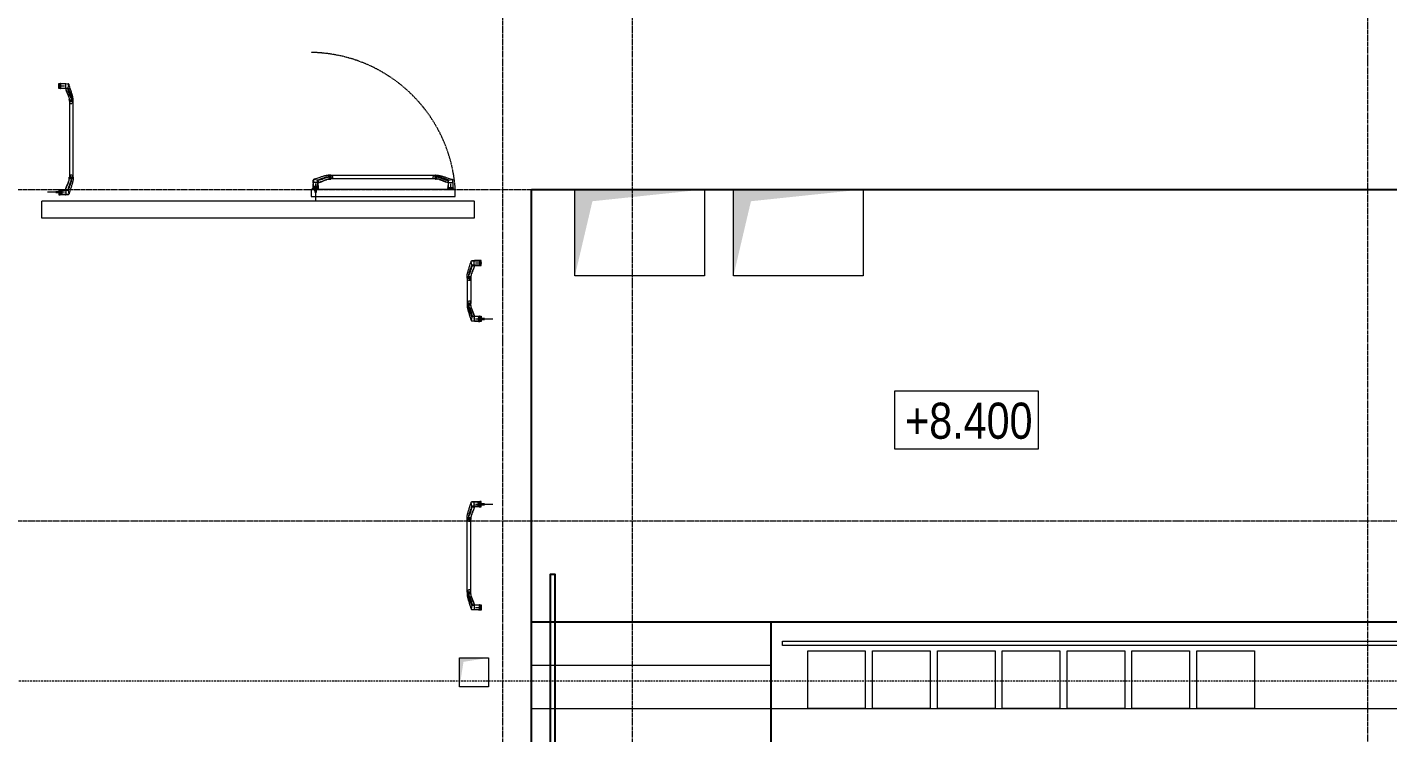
# Model space of a CAD drawing. Header units: millimetres. Extents: x -231292 to 573618, y -153144 to 564035.
# Drawn here: x -197475 to -188035, y 238626 to 243520 of the extents above; entities that cross this region are included whole.
import ezdxf
from ezdxf.enums import TextEntityAlignment as Align

# ---------------------------------------------------------------- set-up
doc = ezdxf.new("R2010")
doc.units = ezdxf.units.MM
for name, pattern in [('( Hidden )', [0.375, 0.25, -0.125]), ('CENTER2', [28.575, 19.05, -3.175, 3.175, -3.175]), ('CENTERLINE', [30, 12, -1.5, 3, -1.5, 12]), ('DASHED', [19.05, 12.7, -6.35]), ('HIDDEN', [9.525, 6.35, -3.175])]:
    doc.linetypes.add(name, pattern=pattern)
doc.layers.get('0').update_dxf_attribs({"color": 250})
for name, color, linetype, lineweight in [('АР_Двери_внутренние_антипаника', 250, 'Continuous', 0), ('АР_Мебель', 250, 'Continuous', 5), ('АР_Отметка', 7, 'Continuous', 13), ('АР_Разрезы марка', 250, 'Continuous', 13), ('АР_Стены кирпич_над проемом', 250, 'Continuous', 20), ('ВК_Шахты', 5, 'Continuous', 9), ('ЛК_Открытая', 250, 'Continuous', 5), ('ОВ_Шахты_блок 4.1', 250, 'Continuous', 5), ('РД_Ограждения', 250, 'Continuous', 5), ('РД_Оси_100', 250, 'Continuous', 0)]:
    doc.layers.add(name, color=color, linetype=linetype, lineweight=lineweight)
doc.layers.add('АР_Делит', color=250, linetype='Continuous', lineweight=0, plot=False)
doc.styles.add('Arial_Narrow_08', font='ARIALN.TTF', dxfattribs={"width": 0.8})
doc.styles.add('style1', font='ARIALN.TTF')

# ---------------------------------------------------------------- blocks, each defined once
blk = doc.blocks.new('СОШ_2200_АР_ОСИ_М100_28.05.24')
at = {"layer": 'АР_Делит', "linetype": 'CENTER2'}
blk.add_line((-5954.958, 87200), (47367.08, 87200), dxfattribs=at)
at = {"layer": 'РД_Оси_100', "linetype": 'CENTER2'}
for p, q in [((27600, -6155), (27600, 139938.679)), ((-5954.958, 84900), (119910, 84900))]:
    blk.add_line(p, q, dxfattribs=at)
blk.add_lwpolyline([(28500, -6155), (28500, 139938.679)], dxfattribs=at)
at = {"layer": 'РД_Оси_100', "color": 1, "linetype": 'CENTER2'}
blk.add_lwpolyline([(33600, 139938.679), (33600, -6155)], dxfattribs=at)
blk = doc.blocks.new('Отметка_план')
at = {"color": 7}
blk.add_lwpolyline([(0, 0), (10, 0), (10, 4), (0, 4)], close=True, dxfattribs=at)
at = {"style": 'Arial_Narrow_08', "width": 0.8}
blk.add_attdef('OTMG', text='', height=2.5, dxfattribs=at).set_placement((9.062, 0.702), align=Align.RIGHT)
blk = doc.blocks.new('otv')
at = {"linetype": 'Continuous'}
blk.add_lwpolyline([(0, -1), (0, 0), (1, 0), (1, -1)], close=True, dxfattribs=at)
blk.add_solid([(0, -1), (0, 0), (0.135, -0.137), (1, 0)], dxfattribs=at)
blk = doc.blocks.new('UUNEW01NEW00')
at = {"layer": 'АР_Двери_внутренние_антипаника', "color": 1, "linetype": 'Continuous'}
for p, q in [((-9.3, 0.2), (-14.4, -1.5)), ((-9.2, 0.8), (-9.3, 0.2)), ((-9.3, -0.1), (-9.3, 0.2)), ((-9.2, 0.2), (-9.3, 0.2)), ((-9.1, 1), (-9.2, 0.8)), ((-8.9, 0.5), (-9.2, 0.2)), ((-9.1, 19.3), (-8.9, 19.4)), ((-9.1, 19.3), (-9, 18.8)), ((-9, 1.2), (-9.1, 1)), ((-9, 18.8), (-8.8, 18.6)), ((-8.8, 1.3), (-9, 1.2)), ((-8.9, 19.4), (-8.5, 19.5)), ((-8.7, 0.8), (-8.9, 0.5)), ((-8.8, 18.6), (-8.6, 18.4)), ((-8.6, 0.9), (-8.7, 0.8)), ((-8.6, 18.4), (-8.4, 18.2)), ((-8.6, 1), (-8.6, 0.9)), ((-8.5, 1), (-8.6, 1)), ((-8.5, 19.5), (-8.2, 19.5)), ((-8.4, 0.8), (-8.5, 1.5)), ((-8.4, 1.3), (-8.5, 1)), ((-8.4, 18.2), (-8.1, 18.1)), ((-8.4, 1.4), (-8.4, 0.4)), ((-8.3, 0.5), (-8.4, 0.8)), ((-8.4, 0.4), (-8.4, -0.4)), ((-8.4, 0.4), (-8.3, 0.4)), ((-8.1, 0.2), (-8.3, 0.5)), ((-8.2, 19.5), (-7.8, 19.6)), ((-8.1, 18.1), (-7.6, 18)), ((-7.8, 0.1), (-8.1, 0.2)), ((-7.8, 19.6), (-7.5, 19.6)), ((-7.4, 0), (-7.8, 0.1)), ((-7.5, 18.3), (-7.6, 18.2)), ((-7.6, 18.2), (-7.6, 18)), ((-7.6, 18), (-7.6, 16.2)), ((-7.6, 16.2), (-7.6, 14.1)), ((-7.6, 14.1), (-7.6, 12.2)), ((-7.6, 12.2), (-7.6, 9.8)), ((-7.6, 9.8), (-7.6, 7.8)), ((-7.6, 7.8), (-7.6, 6.2)), ((-7.6, 6.2), (-7.6, 4.7)), ((-7.6, 4.7), (-7.5, 3.2)), ((-7.5, 19.6), (-7.1, 19.6)), ((-7.4, 18.3), (-7.5, 18.3)), ((-7.5, 3.2), (-7.5, 1.6)), ((-7.5, 1.6), (-7.4, 0)), ((-7.5, 0), (-7.5, 0)), ((-7.5, 0), (-7.3, 0)), ((-7.3, 18.3), (-7.4, 18.3)), ((-7.4, 0), (7.4, 0)), ((-7.2, 18.3), (-7.3, 18.3)), ((-7.3, 0), (7.3, 0)), ((-7.1, 18.3), (-7.2, 18.3)), ((-7.1, 24), (-7.1, 19.6)), ((-7.1, 19.6), (7.1, 19.6)), ((-7.1, 19.6), (-7.1, 18.3)), ((7.1, 18.3), (-7.1, 18.3)), ((-3.5, 16), (-4.6, 16.4)), ((-4.6, 16.4), (-4.6, 16.3)), ((-3.5, 15.9), (-4.6, 16.3)), ((-4.6, 16.3), (-3.8, 14.8)), ((-3.8, 14.8), (-3.3, 14.8)), ((-3, 14.7), (-3.8, 14.7)), ((-3.8, 14.7), (-3.8, 14.6)), ((-3, 14.6), (-3.8, 14.6)), ((-3.8, 14.6), (-3.8, 13.7)), ((-3.8, 13.7), (-3, 13.7)), ((-3.3, 14.8), (-3.6, 15.5)), ((-3.6, 15.5), (-2.7, 15.3)), ((-3.3, 14.9), (-3.6, 15.5)), ((-2.3, 15.7), (-3.5, 16)), ((-2.3, 15.6), (-3.5, 15.9)), ((-3.1, 14.4), (-3.4, 14.4)), ((-3.4, 14.4), (-3.4, 13.9)), ((-3.4, 14), (-3.1, 14)), ((-3.4, 13.9), (-3.1, 13.9)), ((-3.3, 14.9), (-3.3, 14.8)), ((-3, 14.4), (-3.1, 14.4)), ((-3.1, 14), (-3.1, 13.9)), ((-3.1, 14), (-3, 14)), ((-3.1, 13.9), (-3, 13.9)), ((-3, 14.7), (-3, 14.6)), ((-2.9, 14.7), (-3, 14.7)), ((-2.9, 14.6), (-3, 14.6)), ((-2.9, 14.4), (-3, 14.4)), ((-3, 14.4), (-3, 14.4)), ((-3, 14.4), (-3, 14.4)), ((-3, 14), (-3, 14)), ((-3, 14), (-3, 14)), ((-3, 14), (-2.9, 14)), ((-3, 13.9), (-3, 13.9)), ((-3, 13.9), (-3, 13.9)), ((-3, 13.9), (-2.9, 13.9)), ((-3, 13.7), (-2.9, 13.7)), ((-2.8, 14.7), (-2.9, 14.7)), ((-2.9, 14.7), (-2.9, 14.7)), ((-2.8, 14.5), (-2.9, 14.6)), ((-2.9, 14.6), (-2.9, 14.6)), ((-2.9, 14.3), (-2.9, 14.4)), ((-2.9, 14.3), (-2.9, 14.3)), ((-2.9, 14.3), (-2.9, 14.3)), ((-2.9, 14.3), (-2.9, 14.3)), ((-2.9, 14), (-2.9, 14.3)), ((-2.9, 14.1), (-2.9, 14)), ((-2.9, 14), (-2.9, 14.1)), ((-2.9, 14.1), (-2.9, 14.1)), ((-2.9, 14.1), (-2.9, 14.1)), ((-2.9, 14.1), (-2.9, 14.1)), ((-2.9, 14), (-2.9, 14)), ((-2.9, 13.9), (-2.9, 14)), ((-2.9, 14), (-2.9, 14)), ((-2.9, 14), (-2.9, 14)), ((-2.9, 13.9), (-2.9, 13.9)), ((-2.9, 13.9), (-2.9, 13.9)), ((-2.9, 13.7), (-2.8, 13.7)), ((-2.7, 14.6), (-2.8, 14.7)), ((-2.7, 14.5), (-2.8, 14.5)), ((-2.8, 13.7), (-2.8, 13.8)), ((-2.8, 13.8), (-2.7, 13.8)), ((-2.7, 15.3), (-1.7, 15.1)), ((-2.6, 14.6), (-2.7, 14.6)), ((-2.6, 14.5), (-2.7, 14.5)), ((-2.7, 13.8), (-2.6, 13.8)), ((-2.6, 14.5), (-2.6, 14.6)), ((-2.6, 14.6), (-2.6, 14.6)), ((-2.6, 14.4), (-2.6, 14.5)), ((-2.5, 14.5), (-2.6, 14.5)), ((-2.5, 14.4), (-2.6, 14.4)), ((-2.6, 14.4), (-2.6, 14.4)), ((-2.6, 13.8), (-2.6, 13.9)), ((-2.6, 13.9), (-2.5, 13.9)), ((-2.5, 14.4), (-2.5, 14.5)), ((-2.5, 14.4), (-2.5, 14.3)), ((-2.5, 14.3), (-2.5, 14.4)), ((-2.5, 14), (-2.5, 14.3)), ((-2.5, 13.9), (-2.5, 14)), ((-1, 15.5), (-2.3, 15.7)), ((-1, 15.4), (-2.3, 15.6)), ((-2.2, 14.5), (-2.3, 14.5)), ((-2.3, 14.5), (-2.3, 14.4)), ((-2.3, 14.4), (-2.3, 14.3)), ((-2.2, 14.4), (-2.3, 14.4)), ((-2.3, 14.4), (-2.3, 14.3)), ((-2.3, 14.3), (-2.3, 14)), ((-2.3, 14), (-2.3, 13.9)), ((-2.3, 13.9), (-2.3, 13.9)), ((-2.3, 13.9), (-2.2, 13.8)), ((-2.1, 14.6), (-2.2, 14.6)), ((-2.2, 14.6), (-2.2, 14.5)), ((-2.1, 14.5), (-2.2, 14.5)), ((-2.2, 14.5), (-2.2, 14.4)), ((-2.2, 13.8), (-2.2, 13.8)), ((-2.2, 13.8), (-2.1, 13.8)), ((-2, 14.7), (-2.1, 14.6)), ((-2, 14.6), (-2.1, 14.5)), ((-2.1, 14.6), (-2.1, 14.6)), ((-2.1, 14.5), (-2.1, 14.5)), ((-2.1, 13.8), (-2, 13.7)), ((-1.9, 14.7), (-2, 14.7)), ((-1.9, 14.6), (-2, 14.6)), ((-2, 13.7), (-2, 13.7)), ((-2, 13.7), (-1.9, 13.7)), ((-1.8, 14.7), (-1.9, 14.7)), ((-1.8, 14.6), (-1.9, 14.6)), ((-1.8, 14.4), (-1.9, 14.4)), ((-1.9, 14.4), (-1.9, 14.3)), ((-1.9, 14.3), (-1.9, 14)), ((-1.9, 14.3), (-1.9, 14.3)), ((-1.9, 14.3), (-1.9, 14.3)), ((-1.9, 14.3), (-1.9, 14.3)), ((-1.9, 14.1), (-1.9, 14.1)), ((-1.9, 14.1), (-1.9, 14.1)), ((-1.9, 14.1), (-1.9, 14.1)), ((-1.9, 14.1), (-1.8, 14)), ((-1.9, 14), (-1.9, 14)), ((-1.9, 14), (-1.9, 14)), ((-1.9, 14), (-1.9, 13.9)), ((-1.9, 13.9), (-1.8, 13.9)), ((-1.9, 13.7), (-1.8, 13.7)), ((-1.8, 14.7), (-1.8, 14.6)), ((-1.5, 14.7), (-1.8, 14.7)), ((-1.5, 14.6), (-1.8, 14.6)), ((-1.7, 14.4), (-1.8, 14.4)), ((-1.8, 14.4), (-1.8, 14.4)), ((-1.8, 14.4), (-1.8, 14.4)), ((-1.8, 14), (-1.8, 14)), ((-1.8, 14), (-1.8, 14)), ((-1.8, 14), (-1.7, 14)), ((-1.8, 13.9), (-1.8, 13.9)), ((-1.8, 13.9), (-1.8, 13.9)), ((-1.8, 13.9), (-1.7, 13.9)), ((-1.8, 13.7), (-1.5, 13.7)), ((-1.7, 15.1), (-0.7, 15)), ((-1.7, 14.4), (-1.7, 14.4)), ((-1.6, 14.4), (-1.7, 14.4)), ((-1.7, 14), (-1.7, 13.9)), ((-1.7, 14), (-1.7, 14)), ((-1.7, 14), (-1.6, 14)), ((-1.7, 13.9), (-1.6, 13.9)), ((-1.7, 13.9), (-1.7, 13.9)), ((-1.5, 14.4), (-1.6, 14.4)), ((-1.6, 14.4), (-1.6, 14.4)), ((-1.6, 14), (-1.6, 13.9)), ((-1.6, 14), (-1.6, 14)), ((-1.6, 14), (-1.5, 14)), ((-1.6, 13.9), (-1.6, 13.9)), ((-1.6, 13.9), (-1.5, 13.9)), ((-1.5, 14.7), (-1.5, 14.6)), ((-1.4, 14.7), (-1.5, 14.7)), ((-1.4, 14.6), (-1.5, 14.6)), ((-1.4, 14.3), (-1.5, 14.4)), ((-1.5, 14.4), (-1.5, 14.4)), ((-1.5, 14.4), (-1.5, 14.4)), ((-1.5, 14), (-1.4, 14.1)), ((-1.5, 14), (-1.5, 14)), ((-1.5, 14), (-1.5, 14)), ((-1.5, 14), (-1.5, 14)), ((-1.5, 13.9), (-1.5, 13.9)), ((-1.5, 13.9), (-1.5, 13.9)), ((-1.5, 13.9), (-1.5, 13.9)), ((-1.5, 13.9), (-1.4, 13.9)), ((-1.5, 13.7), (-1.4, 13.7)), ((-1.3, 14.7), (-1.4, 14.7)), ((-1.3, 14.6), (-1.4, 14.6)), ((-1.4, 14.3), (-1.4, 14.3)), ((-1.4, 14.3), (-1.4, 14.3)), ((-1.4, 14.3), (-1.4, 14.3)), ((-1.4, 14), (-1.4, 14.3)), ((-1.4, 14.1), (-1.4, 14)), ((-1.4, 14.1), (-1.4, 14.1)), ((-1.4, 14.1), (-1.4, 14.1)), ((-1.4, 14.1), (-1.4, 14.1)), ((-1.4, 13.9), (-1.4, 14)), ((-1.4, 14), (-1.4, 14)), ((-1.4, 14), (-1.4, 14)), ((-1.4, 13.7), (-1.3, 13.7)), ((-1.2, 14.6), (-1.3, 14.7)), ((-1.3, 14.7), (-1.3, 14.7)), ((-1.3, 14.5), (-1.3, 14.6)), ((-1.2, 14.5), (-1.3, 14.5)), ((-1.3, 13.7), (-1.2, 13.8)), ((-1.1, 14.6), (-1.2, 14.6)), ((-1.1, 14.5), (-1.2, 14.5)), ((-1.2, 13.8), (-1.2, 13.8)), ((-1.2, 13.8), (-1.1, 13.8)), ((-1.1, 14.5), (-1.1, 14.6)), ((-1.1, 14.6), (-1.1, 14.6)), ((-1.1, 14.4), (-1.1, 14.5)), ((-1, 14.5), (-1.1, 14.5)), ((-1, 14.4), (-1.1, 14.4)), ((-1.1, 14.4), (-1.1, 14.4)), ((-1.1, 13.8), (-1.1, 13.9)), ((-1.1, 13.9), (-1, 13.9)), ((0, 16.5), (-1, 15.5)), ((0, 16.4), (-1, 15.4)), ((-1, 15.5), (-1, 15.4)), ((-1, 14.4), (-1, 14.5)), ((-1, 14.3), (-1, 14.4)), ((-1, 14.4), (-1, 14.3)), ((-1, 14), (-1, 14.3)), ((-1, 13.9), (-1, 14)), ((0, 14.7), (-0.8, 14.7)), ((-0.8, 14.7), (-0.8, 14.6)), ((0, 14.6), (-0.8, 14.6)), ((-0.8, 14.6), (-0.8, 13.7)), ((-0.8, 13.7), (-0.4, 13.7)), ((-0.7, 15), (0, 15.7)), ((-0.1, 14.4), (-0.4, 14.4)), ((-0.4, 14.4), (-0.4, 14.2)), ((-0.4, 14.3), (-0.1, 14.3)), ((-0.4, 14.2), (-0.1, 14.2)), ((-0.4, 14.1), (-0.2, 14.1)), ((-0.4, 13.7), (-0.4, 14.1)), ((-0.2, 14.1), (0, 13.7)), ((0, 14.4), (-0.1, 14.4)), ((-0.1, 14.4), (-0.1, 14.4)), ((-0.1, 14.4), (-0.1, 14.4)), ((-0.1, 14.3), (-0.1, 14.2)), ((-0.1, 14.3), (-0.1, 14.3)), ((-0.1, 14.3), (-0.1, 14.3)), ((-0.1, 14.3), (0, 14.3)), ((-0.1, 14.2), (-0.1, 14.2)), ((-0.1, 14.2), (-0.1, 14.2)), ((-0.1, 14.2), (0, 14.2)), ((0, 16.5), (0, 16.4)), ((1, 15.5), (0, 16.5)), ((1, 15.4), (0, 16.4)), ((0, 15.7), (0.7, 15)), ((0, 14.7), (0, 14.6)), ((0.1, 14.7), (0, 14.7)), ((0.1, 14.6), (0, 14.6)), ((0, 14.3), (0, 14.4)), ((0, 14.4), (0, 14.4)), ((0, 14.3), (0, 14.4)), ((0, 14.4), (0, 14.4)), ((0, 14.4), (0, 14.4)), ((0, 14.4), (0, 14.4)), ((0, 14.4), (0, 14.4)), ((0, 14.3), (0, 14.3)), ((0, 14.3), (0, 14.3)), ((0, 14.3), (0, 14.3)), ((0, 14.2), (0, 14.3)), ((0, 14.3), (0, 14.3)), ((0, 14.3), (0, 14.3)), ((0, 14.3), (0, 14.3)), ((0, 14.2), (0, 14.2)), ((0, 14.2), (0, 14.2)), ((0, 13.7), (0.5, 13.7)), ((0.2, 14.7), (0.1, 14.7)), ((0.2, 14.6), (0.1, 14.6)), ((0.3, 14.6), (0.2, 14.7)), ((0.2, 14.7), (0.2, 14.7)), ((0.2, 14.5), (0.2, 14.6)), ((0.3, 14.5), (0.2, 14.5)), ((0.5, 13.7), (0.2, 14.1)), ((0.2, 14.1), (0.3, 14.1)), ((0.4, 14.6), (0.3, 14.6)), ((0.4, 14.5), (0.3, 14.5)), ((0.3, 14.1), (0.4, 14.2)), ((0.3, 14.1), (0.3, 14.1)), ((0.5, 13.8), (0.3, 14.1)), ((0.4, 14.5), (0.4, 14.6)), ((0.4, 14.6), (0.4, 14.6)), ((0.4, 14.4), (0.4, 14.5)), ((0.4, 14.4), (0.4, 14.5)), ((0.4, 14.5), (0.4, 14.5)), ((0.4, 14.3), (0.4, 14.4)), ((0.4, 14.4), (0.4, 14.4)), ((0.4, 14.4), (0.4, 14.4)), ((0.4, 14.2), (0.4, 14.3)), ((0.4, 14.3), (0.4, 14.3)), ((0.4, 14.2), (0.4, 14.2)), ((0.5, 13.8), (0.5, 13.7)), ((0.7, 15), (1.7, 15.1)), ((0.7, 14.7), (0.7, 14.6)), ((1.4, 14.7), (0.7, 14.7)), ((1.4, 14.6), (0.7, 14.6)), ((0.7, 14.6), (0.7, 13.7)), ((0.7, 13.7), (1.1, 13.7)), ((2.3, 15.7), (1, 15.5)), ((2.3, 15.6), (1, 15.4)), ((1, 15.5), (1, 15.4)), ((1.1, 13.7), (1.1, 14.3)), ((1.1, 14.3), (1.2, 14.3)), ((1.2, 14.3), (1.5, 13.7)), ((1.4, 14.7), (1.4, 14.6)), ((1.6, 14.2), (1.4, 14.7)), ((1.6, 14.1), (1.4, 14.6)), ((1.5, 13.7), (1.8, 13.7)), ((1.6, 14.2), (1.6, 14.1)), ((1.7, 14.2), (1.6, 14.2)), ((1.7, 14.1), (1.6, 14.1)), ((1.7, 15.1), (2.7, 15.3)), ((1.9, 14.7), (1.7, 14.2)), ((1.9, 14.6), (1.7, 14.1)), ((1.7, 14.2), (1.7, 14.1)), ((1.8, 13.7), (2, 14.3)), ((1.9, 14.7), (1.9, 14.6)), ((2.5, 14.7), (1.9, 14.7)), ((2.5, 14.6), (1.9, 14.6)), ((2, 14.3), (2.2, 14.3)), ((2.2, 14.3), (2.2, 13.7)), ((2.2, 13.7), (2.5, 13.7)), ((3.5, 16), (2.3, 15.7)), ((3.5, 15.9), (2.3, 15.6)), ((2.5, 14.7), (2.5, 14.6)), ((2.5, 13.7), (2.5, 14.6)), ((2.7, 15.3), (3.6, 15.5)), ((3.1, 14.7), (2.7, 13.8)), ((3.1, 14.6), (2.7, 13.7)), ((2.7, 13.8), (2.7, 13.7)), ((2.7, 13.7), (3.2, 13.7)), ((3.1, 14.7), (3.1, 14.6)), ((3.9, 14.7), (3.1, 14.7)), ((3.9, 14.6), (3.1, 14.6)), ((3.2, 13.7), (3.2, 13.9)), ((3.2, 13.9), (3.8, 13.9)), ((3.6, 15.5), (3.3, 14.8)), ((3.6, 15.5), (3.3, 14.9)), ((3.3, 14.9), (3.3, 14.8)), ((3.3, 14.8), (3.8, 14.8)), ((3.4, 14.3), (3.3, 14)), ((3.3, 14.1), (3.7, 14.1)), ((3.3, 14), (3.7, 14)), ((3.6, 14.3), (3.4, 14.3)), ((4.6, 16.4), (3.5, 16)), ((4.6, 16.3), (3.5, 15.9)), ((3.7, 14), (3.6, 14.3)), ((3.8, 14.8), (4.6, 16.3)), ((3.8, 13.9), (3.8, 13.7)), ((3.8, 13.7), (4.2, 13.7)), ((3.9, 14.7), (3.9, 14.6)), ((4.2, 13.8), (3.9, 14.7)), ((4.2, 13.7), (3.9, 14.6)), ((4.2, 13.8), (4.2, 13.7)), ((4.6, 16.4), (4.6, 16.3)), ((6.7, -9.4), (7.3, 0)), ((7.1, 19.6), (7.1, 24)), ((7.1, 19.6), (7.1, 18.3)), ((7.1, 19.6), (7.5, 19.6)), ((7.2, 18.3), (7.1, 18.3)), ((7.3, 18.3), (7.2, 18.3)), ((7.5, 18.3), (7.3, 18.3)), ((7.4, 0), (7.5, 2)), ((7.8, 0.1), (7.4, 0)), ((7.5, 19.6), (7.8, 19.6)), ((7.6, 18.2), (7.5, 18.3)), ((7.5, 2), (7.6, 4)), ((7.6, 18), (7.6, 18.2)), ((7.6, 18), (8.1, 18.1)), ((7.6, 16.2), (7.6, 18)), ((7.6, 14.2), (7.6, 16.2)), ((7.6, 12.3), (7.6, 14.2)), ((7.6, 9.9), (7.6, 12.3)), ((7.6, 8), (7.6, 9.9)), ((7.6, 5.9), (7.6, 8)), ((7.6, 4), (7.6, 5.9)), ((7.8, 19.6), (8.2, 19.5)), ((8.1, 0.2), (7.8, 0.1)), ((8.1, 18.1), (8.4, 18.2)), ((8.3, 0.5), (8.1, 0.2)), ((8.2, 19.5), (8.5, 19.5)), ((8.4, 0.8), (8.3, 0.5)), ((8.4, 18.2), (8.6, 18.4)), ((8.5, 19.5), (8.9, 19.4)), ((8.6, 18.4), (8.8, 18.6)), ((8.8, 18.6), (9, 18.8)), ((8.9, 19.4), (9.1, 19.3)), ((9, 18.8), (9.1, 19.3)), ((-52.5, -11.9), (-52.5, -19.8)), ((-52.5, -19.8), (-52.5, -25.1)), ((-52.5, -25.1), (-47.5, -25.1)), ((-47.5, -11.9), (-47.5, -19.8)), ((-47.5, -11.9), (-47.5, -11.9)), ((-47.5, -19.8), (-46, -19.6)), ((-45.9, -19.8), (-47.5, -19.8)), ((-47.5, -19.8), (-47.5, -25.1)), ((-46, -19.6), (-44.5, -19.2)), ((-44.3, -19.8), (-45.9, -19.8)), ((-43.1, -11.4), (-44.5, -11.6)), ((-44.5, -19.2), (-42.9, -18.5)), ((-42.5, -19.7), (-44.3, -19.8)), ((-41.6, -11.2), (-43.1, -11.4)), ((-42.9, -18.5), (-41.3, -17.7)), ((-40.6, -19.6), (-42.5, -19.7)), ((-39.3, -10.7), (-41.6, -11.2)), ((-41.3, -17.7), (-39, -16.7)), ((-37.8, -19.2), (-40.6, -19.6)), ((-36.7, -9.9), (-39.3, -10.7)), ((-39, -16.7), (-36.4, -15.7)), ((-34.9, -18.5), (-37.8, -19.2)), ((-33.8, -8.9), (-36.7, -9.9)), ((-36.4, -15.7), (-33.5, -14.5)), ((-31.9, -17.6), (-34.9, -18.5)), ((-30.7, -7.7), (-33.8, -8.9)), ((-33.5, -14.5), (-30.3, -13.4)), ((-28.7, -16.6), (-31.9, -17.6)), ((-27.2, -6.3), (-30.7, -7.7)), ((-30.3, -13.4), (-26.8, -12.1)), ((-25.2, -15.3), (-28.7, -16.6)), ((-23.3, -4.8), (-27.2, -6.3)), ((-26.8, -12.1), (-22.9, -10.9)), ((-21.4, -13.9), (-25.2, -15.3)), ((-19.1, -3.2), (-23.3, -4.8)), ((-22.9, -10.9), (-18.7, -9.6)), ((-17.3, -12.4), (-21.4, -13.9)), ((-14.4, -1.5), (-19.1, -3.2)), ((-18.7, -9.6), (-14, -8.2)), ((-12.8, -10.8), (-17.3, -12.4)), ((-14, -8.2), (-8.8, -6.6)), ((-7.8, -9.1), (-12.8, -10.8)), ((-9, -3.8), (-9.3, -0.1)), ((-8.8, -6.6), (-9, -3.8)), ((-8.8, -6.6), (-8.8, -6.6)), ((-8.8, -7.3), (-8.8, -6.6)), ((-8.8, -6.6), (-8.7, -6.6)), ((-8.5, -8.1), (-8.8, -7.3)), ((-8.7, -6.6), (-8.6, -6.6)), ((-8.6, -6.6), (-8.4, -6.7)), ((-8.2, -8.7), (-8.5, -8.1)), ((-8.4, -0.4), (-8.3, -0.9)), ((-8.4, -6.7), (-8.1, -6.7)), ((-8.3, -0.9), (-8.3, -1.1)), ((-8.3, -1.1), (-8.3, -1.1)), ((-8.3, -1.2), (-8.2, -1.2)), ((-8.2, -1.2), (-8.2, -1.2)), ((-8.2, -1.2), (-8.2, -1.5)), ((-8.2, -1.5), (-8.2, -1.5)), ((-7.8, -9.1), (-8.2, -8.7)), ((-8.1, -6.7), (-8, -6.6)), ((-8, -7.1), (-8.1, -6.7)), ((-8.1, -6.7), (-8.1, -6.7)), ((-8, -6.6), (-8, -6.6)), ((-8, -6.6), (-7.9, -6.6)), ((-7.6, -7.6), (-8, -7.1)), ((-7.8, -6.9), (-7.9, -6.6)), ((-7.9, -6.6), (-7.9, -6.7)), ((-7.9, -6.7), (-7.9, -6.6)), ((-7.5, -7.2), (-7.8, -6.9)), ((-7.4, -8.9), (-7.8, -9.1)), ((-7.2, -8), (-7.6, -7.6)), ((-7.2, -7.4), (-7.5, -7.2)), ((-7.1, -8.7), (-7.4, -8.9)), ((-7.3, 0), (-7.2, -1.7)), ((-7.2, -1.7), (-7.2, -3.1)), ((-7.2, -3.1), (-7.1, -4.5)), ((-6.9, -7.4), (-7.2, -7.4)), ((-6.7, -8.2), (-7.2, -8)), ((-7.1, -4.5), (-7, -6)), ((-6.7, -8.2), (-7.1, -8.7)), ((-7, -6), (-6.9, -7.4)), ((-6.9, -7.4), (-6.8, -7.5)), ((-6.8, -7.5), (-6.8, -7.5)), ((-6.8, -7.5), (-6.8, -7.6)), ((-6.8, -7.6), (-6.8, -7.6)), ((-6.8, -7.6), (-6.8, -7.6)), ((-6.8, -7.6), (-6.8, -7.6)), ((-6.8, -7.6), (-6.8, -7.6)), ((-6.8, -7.6), (-6.8, -7.6)), ((-6.8, -7.6), (-6.8, -7.6)), ((-6.8, -7.6), (-6.8, -7.6)), ((-6.8, -7.6), (-6.8, -7.6)), ((-6.8, -7.6), (-6.8, -7.6)), ((-6.8, -7.6), (-6.8, -7.6)), ((-6.8, -7.6), (-6.8, -7.6)), ((-6.8, -7.6), (-6.8, -7.6)), ((-6.8, -7.6), (-6.8, -7.6)), ((-6.8, -7.6), (-6.7, -7.8)), ((-6.7, -7.8), (-6.6, -8)), ((-6.6, -8), (-6.7, -8.1)), ((-6.7, -8.1), (-6.7, -8.2)), ((-6.7, -8.2), (5.6, -10.6)), ((5.6, -10.6), (6.3, -10)), ((5.6, -10.6), (6, -10.6)), ((6, -10.6), (6.3, -10.5)), ((6.3, -10), (6.6, -9.7)), ((6.3, -10.5), (6.4, -10.5)), ((6.6, -9.7), (6.7, -9.4)), ((6.7, -9.4), (7.1, -9.3)), ((7.1, -9.3), (7.4, -9.1)), ((7.4, -9.1), (7.6, -8.9)), ((8.3, -0.4), (8.3, -0.3))]:
    blk.add_line(p, q, dxfattribs=at)
at = {"layer": 'АР_Двери_внутренние_антипаника', "color": 40, "linetype": 'Continuous'}
for p, q in [((-8.8, 1.3), (-13.2, -0.1)), ((-9.1, 24), (9.1, 24)), ((-9.1, 19.3), (-9.1, 24)), ((-9, 18.2), (-9.1, 19.3)), ((-9, 17.1), (-9, 18.2)), ((-8.5, 1.5), (-9, 17.1)), ((-8.5, 1.5), (-8.8, 1.3)), ((8.3, 0.5), (8, -3.9)), ((9.1, 24), (9.1, 19.3)), ((-53, -19.5), (-53, -12.4)), ((-53, -24.6), (-53, -19.5)), ((-47.5, -11.9), (-52.5, -11.9)), ((-52.5, -25.1), (-47.5, -25.1)), ((-47.5, -11.9), (-46.3, -11.8)), ((-47.5, -25.1), (-45.1, -25)), ((-45.1, -11.7), (-46.3, -11.8)), ((-44.4, -11.5), (-45.1, -11.7)), ((-45.1, -25), (-44.1, -24.9)), ((-42.2, -11), (-44.4, -11.6)), ((-44.1, -24.9), (-43.6, -24.9)), ((-43.6, -24.9), (-43, -24.8)), ((-43, -24.8), (-42.4, -24.8)), ((-42.4, -24.8), (-41.8, -24.7)), ((-40, -10.4), (-42.2, -11)), ((-41.8, -24.7), (-41.1, -24.6)), ((-41.1, -24.6), (-39.3, -24.3)), ((-38, -9.7), (-40, -10.4)), ((-39.3, -24.3), (-37.6, -23.9)), ((-36.1, -9), (-38, -9.7)), ((-37.6, -23.9), (-36.2, -23.6)), ((-36.2, -23.6), (-35.1, -23.3)), ((-34.2, -8.3), (-36.1, -9)), ((-35.1, -23.3), (-34.2, -23.1)), ((-32.1, -7.5), (-34.2, -8.3)), ((-34.2, -23.1), (-33.1, -22.8)), ((-33.1, -22.8), (-31.7, -22.5)), ((-30.3, -6.7), (-32.1, -7.5)), ((-31.7, -22.5), (-30.1, -22)), ((-28.2, -5.9), (-30.3, -6.7)), ((-30.1, -22), (-28.2, -21.5)), ((-25.9, -4.9), (-28.2, -5.9)), ((-28.2, -21.5), (-26, -20.8)), ((-26, -20.8), (-23.3, -20)), ((-23.3, -3.9), (-25.9, -4.9)), ((-20.4, -2.7), (-23.3, -3.9)), ((-23.3, -20), (-20.2, -19.1)), ((-17, -1.5), (-20.4, -2.7)), ((-20.2, -19.1), (-17.7, -18.3)), ((-17.7, -18.3), (-14.9, -17.4)), ((-13.2, -0.1), (-17, -1.5)), ((-14.9, -17.4), (-11.8, -16.4)), ((-11.8, -16.4), (-8.3, -15.3)), ((-8.3, -15.3), (-4.5, -14.1)), ((-4.5, -14.1), (-0.2, -12.7)), ((-0.2, -12.7), (4.6, -11.2)), ((4.6, -11.2), (5.6, -10.9)), ((5.6, -10.9), (6.4, -10.5)), ((6.4, -10.5), (7.3, -9.6)), ((7.3, -9.6), (7.6, -8.9)), ((7.6, -8.9), (7.7, -8.7)), ((8, -3.9), (7.7, -8.6)), ((7.7, -8.7), (7.7, -8.6))]:
    blk.add_line(p, q, dxfattribs=at)
at = {"layer": 'АР_Двери_внутренние_антипаника', "color": 1, "linetype": 'CENTERLINE'}
blk.add_line((0, 4.4), (0, 26), dxfattribs=at)
at = {"layer": 'АР_Двери_внутренние_антипаника', "color": 1, "linetype": 'HIDDEN'}
for p, q in [((-60.5, -14), (-53, -14)), ((-60.5, -14), (-60.5, -23)), ((-60.5, -23), (-53, -23)), ((-54.5, -17.6), (-54.5, -14.1)), ((-54.5, -14.1), (-53, -14.1)), ((-54.5, -17.6), (-53, -17.6))]:
    blk.add_line(p, q, dxfattribs=at)
at = {"layer": 'АР_Двери_внутренние_антипаника', "color": 1, "linetype": 'Continuous'}
blk.add_arc((490.8, 29.3), 500, 183.3082, 184.1216, dxfattribs=at)
at = {"layer": 'АР_Двери_внутренние_антипаника', "color": 40, "linetype": 'Continuous'}
for centre, radius, start, end in [((-490.9, 27.7), 500, 356.9219, 359.0377), ((-52.5, -12.4), 0.5, 90, 180), ((-52.5, -24.6), 0.5, 180, 270)]:
    blk.add_arc(centre, radius, start, end, dxfattribs=at)
at = {"layer": 'АР_Двери_внутренние_антипаника', "color": 1, "linetype": 'Continuous'}
blk.add_point((0, 0), dxfattribs=at)
blk = doc.blocks.new('66NEW00')
at = {"layer": 'АР_Двери_внутренние_антипаника', "color": 40, "linetype": 'Continuous'}
for p, q in [((9.1, 0), (-9.1, 0)), ((-9.1, 0), (-9.1, -4.7)), ((9.1, -4.7), (9.1, 0)), ((-8.3, -23.5), (-8, -27.9)), ((-8, -27.9), (-7.7, -32.5)), ((-7.7, -32.7), (-7.7, -32.5)), ((-7.6, -32.8), (-7.7, -32.7)), ((-7.3, -33.6), (-7.6, -32.8)), ((-6.4, -34.5), (-7.3, -33.6)), ((-5.6, -34.9), (-6.4, -34.5)), ((-4.6, -35.2), (-5.6, -34.9)), ((0.2, -36.7), (-4.6, -35.2)), ((4.5, -38.1), (0.2, -36.7)), ((8.3, -39.3), (4.5, -38.1)), ((11.8, -40.4), (8.3, -39.3)), ((8.5, -22.4), (9, -6.9)), ((8.5, -22.4), (8.8, -22.7)), ((8.8, -22.7), (13.2, -24.1)), ((9, -5.7), (9.1, -4.7)), ((9, -6.9), (9, -5.7)), ((14.9, -41.4), (11.8, -40.4)), ((13.2, -24.1), (17, -25.5)), ((17.7, -42.3), (14.9, -41.4)), ((17, -25.5), (20.4, -26.7)), ((20.2, -43), (17.7, -42.3)), ((23.3, -44), (20.2, -43)), ((20.4, -26.7), (23.3, -27.9)), ((23.3, -27.9), (25.9, -28.9)), ((26, -44.8), (23.3, -44)), ((25.9, -28.9), (28.2, -29.9)), ((28.2, -45.4), (26, -44.8)), ((28.2, -29.9), (30.3, -30.7)), ((30.1, -46), (28.2, -45.4)), ((31.7, -46.4), (30.1, -46)), ((30.3, -30.7), (32.1, -31.4)), ((33.1, -46.8), (31.7, -46.4)), ((32.1, -31.4), (34.2, -32.3)), ((34.2, -47.1), (33.1, -46.8)), ((34.2, -32.3), (36.1, -33)), ((35.1, -47.3), (34.2, -47.1)), ((36.1, -33), (38, -33.7)), ((38, -33.7), (40, -34.4)), ((40, -34.4), (42.2, -35)), ((42.2, -35), (44.4, -35.5)), ((44.4, -35.5), (45.1, -35.6)), ((45.1, -35.6), (46.3, -35.8)), ((47.5, -35.8), (46.3, -35.8)), ((47.5, -35.8), (52.5, -35.8)), ((53, -43.4), (53, -36.3)), ((53, -48.6), (53, -43.4)), ((36.2, -47.6), (35.1, -47.3)), ((37.6, -47.9), (36.2, -47.6)), ((39.3, -48.2), (37.6, -47.9)), ((41.1, -48.6), (39.3, -48.2)), ((41.8, -48.7), (41.1, -48.6)), ((42.4, -48.7), (41.8, -48.7)), ((43, -48.8), (42.4, -48.7)), ((43.6, -48.9), (43, -48.8)), ((44.1, -48.9), (43.6, -48.9)), ((45.1, -49), (44.1, -48.9)), ((47.5, -49.1), (45.1, -49)), ((52.5, -49.1), (47.5, -49.1))]:
    blk.add_line(p, q, dxfattribs=at)
at = {"layer": 'АР_Двери_внутренние_антипаника', "color": 1, "linetype": 'Continuous'}
for p, q in [((-7.1, -4.4), (-7.1, 0)), ((7.1, 0), (7.1, -4.4)), ((-8.9, -4.6), (-9.1, -4.7)), ((-9, -5.2), (-9.1, -4.7)), ((-8.8, -5.4), (-9, -5.2)), ((-8.5, -4.5), (-8.9, -4.6)), ((-8.6, -5.6), (-8.8, -5.4)), ((-8.4, -5.7), (-8.6, -5.6)), ((-8.2, -4.4), (-8.5, -4.5)), ((-8.1, -5.8), (-8.4, -5.7)), ((-8.4, -23.1), (-8.3, -23.5)), ((-8.3, -23.5), (-8.1, -23.7)), ((-8.3, -24.4), (-8.3, -24.2)), ((-7.8, -4.4), (-8.2, -4.4)), ((-7.6, -5.9), (-8.1, -5.8)), ((-8.1, -23.7), (-7.8, -23.9)), ((-7.5, -4.4), (-7.8, -4.4)), ((-7.8, -23.9), (-7.4, -24)), ((-7.6, -5.8), (-7.5, -5.7)), ((-7.6, -5.9), (-7.6, -5.8)), ((-7.6, -7.7), (-7.6, -5.9)), ((-7.6, -9.8), (-7.6, -7.7)), ((-7.6, -11.7), (-7.6, -9.8)), ((-7.6, -14), (-7.6, -11.7)), ((-7.6, -16), (-7.6, -14)), ((-7.6, -18.1), (-7.6, -16)), ((-7.6, -19.9), (-7.6, -18.1)), ((-7.5, -21.9), (-7.6, -19.9)), ((-7.4, -33.1), (-7.6, -32.8)), ((-7.1, -4.4), (-7.5, -4.4)), ((-7.5, -5.7), (-7.3, -5.7)), ((-7.4, -24), (-7.5, -21.9)), ((7.4, -24), (-7.4, -24)), ((-7.1, -33.3), (-7.4, -33.1)), ((-7.3, -5.7), (-7.2, -5.6)), ((7.3, -24), (-7.3, -24)), ((-6.7, -33.3), (-7.3, -24)), ((-7.2, -5.6), (-7.1, -5.6)), ((7.1, -4.4), (-7.1, -4.4)), ((-7.1, -4.4), (-7.1, -5.6)), ((-7.1, -5.6), (7.1, -5.6)), ((-6.7, -33.3), (-7.1, -33.3)), ((-6.6, -33.7), (-6.7, -33.3)), ((-6.3, -34), (-6.6, -33.7)), ((-6.3, -34.5), (-6.4, -34.4)), ((-5.6, -34.5), (-6.3, -34)), ((-6, -34.6), (-6.3, -34.5)), ((-5.6, -34.5), (-6, -34.6)), ((6.7, -32.2), (-5.6, -34.5)), ((6.7, -31.8), (6.6, -32)), ((6.6, -32), (6.7, -32.1)), ((6.8, -31.6), (6.7, -31.8)), ((6.7, -32.2), (7.2, -32)), ((6.7, -32.1), (6.7, -32.2)), ((6.7, -32.2), (7.1, -32.7)), ((6.9, -31.4), (6.8, -31.5)), ((6.8, -31.5), (6.8, -31.5)), ((6.8, -31.5), (6.8, -31.5)), ((6.8, -31.5), (6.8, -31.6)), ((6.8, -31.6), (6.8, -31.6)), ((6.8, -31.6), (6.8, -31.6)), ((6.8, -31.6), (6.8, -31.6)), ((6.8, -31.6), (6.8, -31.6)), ((6.8, -31.6), (6.8, -31.6)), ((6.8, -31.6), (6.8, -31.6)), ((6.8, -31.6), (6.8, -31.6)), ((6.8, -31.6), (6.8, -31.6)), ((6.8, -31.6), (6.8, -31.6)), ((6.8, -31.6), (6.8, -31.6)), ((6.8, -31.6), (6.8, -31.6)), ((6.8, -31.6), (6.8, -31.6)), ((7, -29.9), (6.9, -31.4)), ((6.9, -31.4), (7.2, -31.3)), ((7.1, -28.5), (7, -29.9)), ((7.1, -4.4), (7.1, -5.6)), ((7.5, -4.4), (7.1, -4.4)), ((7.1, -5.6), (7.2, -5.6)), ((7.2, -27.1), (7.1, -28.5)), ((7.1, -32.7), (7.4, -32.9)), ((7.2, -5.6), (7.3, -5.7)), ((7.3, -24), (7.2, -25.6)), ((7.2, -25.6), (7.2, -27.1)), ((7.2, -31.3), (7.5, -31.2)), ((7.2, -32), (7.6, -31.6)), ((7.3, -5.7), (7.4, -5.7)), ((7.5, -24), (7.3, -24)), ((7.4, -5.7), (7.5, -5.7)), ((7.5, -22.4), (7.4, -24)), ((7.4, -24), (7.8, -23.9)), ((7.4, -32.9), (7.8, -33.1)), ((7.8, -4.4), (7.5, -4.4)), ((7.5, -5.7), (7.6, -5.8)), ((7.6, -19.3), (7.5, -20.8)), ((7.5, -20.8), (7.5, -22.4)), ((7.5, -24), (7.5, -24)), ((7.5, -31.2), (7.8, -30.9)), ((8.1, -5.8), (7.6, -5.9)), ((7.6, -5.8), (7.6, -5.9)), ((7.6, -5.9), (7.6, -7.8)), ((7.6, -7.8), (7.6, -9.9)), ((7.6, -9.9), (7.6, -11.8)), ((7.6, -11.8), (7.6, -14.2)), ((7.6, -14.2), (7.6, -16.2)), ((7.6, -16.2), (7.6, -17.8)), ((7.6, -17.8), (7.6, -19.3)), ((7.6, -31.6), (8, -31.1)), ((8.2, -4.4), (7.8, -4.4)), ((7.8, -23.9), (8.1, -23.7)), ((7.8, -30.9), (7.9, -30.6)), ((7.8, -33.1), (8.2, -32.7)), ((7.8, -33.1), (12.8, -34.8)), ((8, -30.6), (7.9, -30.6)), ((7.9, -30.6), (7.9, -30.6)), ((7.9, -30.6), (7.9, -30.6)), ((8, -31.1), (8.1, -30.6)), ((8.1, -30.6), (8, -30.6)), ((8, -30.6), (8, -30.6)), ((8.4, -5.7), (8.1, -5.8)), ((8.1, -23.7), (8.3, -23.5)), ((8.1, -30.7), (8.1, -30.6)), ((8.4, -30.7), (8.1, -30.7)), ((8.5, -4.5), (8.2, -4.4)), ((8.2, -25.1), (8.2, -25.2)), ((8.3, -25.1), (8.2, -25.1)), ((8.2, -25.2), (8.2, -25.5)), ((8.2, -25.5), (8.2, -25.5)), ((8.2, -32.7), (8.5, -32.1)), ((8.3, -23.5), (8.4, -23.1)), ((8.4, -23.6), (8.3, -23.6)), ((8.4, -24.3), (8.3, -24.8)), ((8.3, -24.8), (8.3, -25.1)), ((8.3, -25.1), (8.3, -25.1)), ((8.6, -5.6), (8.4, -5.7)), ((8.4, -23.1), (8.5, -22.4)), ((8.4, -22.6), (8.5, -22.9)), ((8.4, -22.6), (8.4, -23.6)), ((8.4, -23.6), (8.4, -24.3)), ((8.6, -30.6), (8.4, -30.7)), ((8.9, -4.6), (8.5, -4.5)), ((8.5, -22.9), (8.6, -23)), ((8.5, -32.1), (8.8, -31.3)), ((8.8, -5.4), (8.6, -5.6)), ((8.6, -23), (8.6, -23.1)), ((8.6, -23.1), (8.7, -23.2)), ((8.7, -30.6), (8.6, -30.6)), ((8.7, -23.2), (8.9, -23.4)), ((8.8, -30.6), (8.7, -30.6)), ((9, -5.2), (8.8, -5.4)), ((8.8, -22.7), (9, -22.8)), ((8.8, -30.6), (9, -27.8)), ((14, -32.2), (8.8, -30.6)), ((8.8, -30.6), (8.8, -30.6)), ((8.8, -31.3), (8.8, -30.6)), ((9.1, -4.7), (8.9, -4.6)), ((8.9, -23.4), (9.2, -23.8)), ((9.1, -4.7), (9, -5.2)), ((9, -22.8), (9.1, -22.9)), ((9, -27.8), (9.3, -24)), ((9.1, -22.9), (9.2, -23.2)), ((9.2, -23.2), (9.3, -23.8)), ((9.2, -23.8), (9.3, -23.8)), ((9.3, -23.8), (14.4, -25.5)), ((9.3, -24), (9.3, -23.8)), ((12.8, -34.8), (17.3, -36.4)), ((18.7, -33.6), (14, -32.2)), ((14.4, -25.5), (19.1, -27.2)), ((17.3, -36.4), (21.4, -37.9)), ((22.9, -34.9), (18.7, -33.6)), ((19.1, -27.2), (23.3, -28.8)), ((21.4, -37.9), (25.2, -39.3)), ((26.8, -36.1), (22.9, -34.9)), ((23.3, -28.8), (27.2, -30.3)), ((25.2, -39.3), (28.7, -40.5)), ((30.3, -37.3), (26.8, -36.1)), ((27.2, -30.3), (30.7, -31.7)), ((28.7, -40.5), (31.9, -41.6)), ((33.5, -38.5), (30.3, -37.3)), ((30.7, -31.7), (33.8, -32.9)), ((31.9, -41.6), (34.9, -42.5)), ((36.4, -39.6), (33.5, -38.5)), ((33.8, -32.9), (36.7, -33.9)), ((34.9, -42.5), (37.8, -43.2)), ((39, -40.7), (36.4, -39.6)), ((36.7, -33.9), (39.3, -34.6)), ((37.8, -43.2), (40.6, -43.6)), ((41.3, -41.7), (39, -40.7)), ((39.3, -34.6), (41.6, -35.1)), ((40.6, -43.6), (42.5, -43.7)), ((42.9, -42.5), (41.3, -41.7)), ((41.6, -35.1), (43.1, -35.4)), ((42.5, -43.7), (44.3, -43.7)), ((44.5, -43.1), (42.9, -42.5)), ((43.1, -35.4), (44.5, -35.6)), ((44.3, -43.7), (45.9, -43.7)), ((46, -43.6), (44.5, -43.1)), ((45.9, -43.7), (47.5, -43.7)), ((47.5, -43.7), (46, -43.6)), ((47.5, -35.9), (47.5, -43.7)), ((47.5, -35.9), (47.5, -35.9)), ((47.5, -43.7), (47.5, -49.1)), ((52.5, -35.9), (52.5, -43.7)), ((52.5, -43.7), (52.5, -49.1)), ((52.5, -49.1), (47.5, -49.1))]:
    blk.add_line(p, q, dxfattribs=at)
at = {"layer": 'АР_Двери_внутренние_антипаника', "color": 1, "linetype": 'CENTERLINE'}
blk.add_line((0, -19.6), (0, 2), dxfattribs=at)
at = {"layer": 'АР_Двери_внутренние_антипаника', "color": 1, "linetype": 'HIDDEN'}
for p, q in [((60.5, -38), (53, -38)), ((54.5, -38.1), (53, -38.1)), ((54.5, -41.6), (53, -41.6)), ((60.5, -47), (53, -47)), ((54.5, -41.6), (54.5, -38.1)), ((60.5, -38), (60.5, -47))]:
    blk.add_line(p, q, dxfattribs=at)
at = {"layer": 'АР_Двери_внутренние_антипаника', "color": 40, "linetype": 'Continuous'}
for centre, radius, start, end in [((490.9, 3.7), 500, 180.9623, 183.0781), ((52.5, -36.3), 0.5, 0, 90), ((52.5, -48.6), 0.5, 270, 0)]:
    blk.add_arc(centre, radius, start, end, dxfattribs=at)
at = {"layer": 'АР_Двери_внутренние_антипаника', "color": 1, "linetype": 'Continuous'}
blk.add_arc((-490.8, 5.3), 500, 355.8784, 356.6918, dxfattribs=at)
blk.add_point((0, 0), dxfattribs=at)
blk = doc.blocks.new('*U791')
at = {"layer": 'АР_Двери_внутренние_антипаника', "color": 40, "linetype": 'Continuous'}
for p, q in [((831.4, 97.1), (106, 97.1)), ((-4.5, 0), (-4.5, -22.2)), ((4.5, 0), (4.5, -22.2)), ((831.4, 72.7), (106, 72.7))]:
    blk.add_line(p, q, dxfattribs=at)
at = {"layer": 'АР_Двери_внутренние_антипаника', "color": 1, "linetype": 'HIDDEN'}
for p, q in [((4.5, 7.5), (-4.5, 7.5)), ((-4.5, 0), (-4.5, 7.5)), ((4.5, 0), (4.5, 7.5))]:
    blk.add_line(p, q, dxfattribs=at)
at = {"layer": 'АР_Двери_внутренние_антипаника', "color": 1, "linetype": 'Continuous'}
for p, q in [((-1.4, -22.2), (-3.7, 0)), ((3.7, 0), (1.4, -22.2))]:
    blk.add_line(p, q, dxfattribs=at)
at = {"layer": 'АР_Двери_внутренние_антипаника', "color": 1, "linetype": 'CENTERLINE'}
blk.add_line((0, -4), (0, -79.7), dxfattribs=at)
at = {"layer": 'АР_Двери_внутренние_антипаника', "xscale": 2, "yscale": 2, "zscale": 2, "rotation": 180}
for name, p in [('UUNEW01NEW00', (0, 47.9)), ('66NEW00', (937.4, 0))]:
    blk.add_blockref(name, p, dxfattribs=at)
blk = doc.blocks.new('*U788')
at = {"layer": 'АР_Двери_внутренние_антипаника', "color": 40, "linetype": 'Continuous'}
for p, q in [((280.9, 97.1), (106, 97.1)), ((-4.5, 0), (-4.5, -22.2)), ((4.5, 0), (4.5, -22.2)), ((280.9, 72.7), (106, 72.7))]:
    blk.add_line(p, q, dxfattribs=at)
at = {"layer": 'АР_Двери_внутренние_антипаника', "color": 1, "linetype": 'HIDDEN'}
for p, q in [((4.5, 7.5), (-4.5, 7.5)), ((-4.5, 0), (-4.5, 7.5)), ((4.5, 0), (4.5, 7.5))]:
    blk.add_line(p, q, dxfattribs=at)
at = {"layer": 'АР_Двери_внутренние_антипаника', "color": 1, "linetype": 'Continuous'}
for p, q in [((-1.4, -22.2), (-3.7, 0)), ((3.7, 0), (1.4, -22.2))]:
    blk.add_line(p, q, dxfattribs=at)
at = {"layer": 'АР_Двери_внутренние_антипаника', "color": 1, "linetype": 'CENTERLINE'}
blk.add_line((0, -4), (0, -79.7), dxfattribs=at)
at = {"layer": 'АР_Двери_внутренние_антипаника', "xscale": 2, "yscale": 2, "zscale": 2, "rotation": 180}
for name, p in [('UUNEW01NEW00', (0, 47.9)), ('66NEW00', (386.9, 0))]:
    blk.add_blockref(name, p, dxfattribs=at)
blk = doc.blocks.new('*U775')
at = {"layer": 'АР_Двери_внутренние_антипаника', "color": 40, "linetype": 'Continuous'}
for p, q in [((611, 97.1), (106, 97.1)), ((-4.5, 0), (-4.5, -22.2)), ((4.5, 0), (4.5, -22.2)), ((611, 72.7), (106, 72.7))]:
    blk.add_line(p, q, dxfattribs=at)
at = {"layer": 'АР_Двери_внутренние_антипаника', "color": 1, "linetype": 'HIDDEN'}
for p, q in [((4.5, 7.5), (-4.5, 7.5)), ((-4.5, 0), (-4.5, 7.5)), ((4.5, 0), (4.5, 7.5))]:
    blk.add_line(p, q, dxfattribs=at)
at = {"layer": 'АР_Двери_внутренние_антипаника', "color": 1, "linetype": 'Continuous'}
for p, q in [((-1.4, -22.2), (-3.7, 0)), ((3.7, 0), (1.4, -22.2))]:
    blk.add_line(p, q, dxfattribs=at)
at = {"layer": 'АР_Двери_внутренние_антипаника', "color": 1, "linetype": 'CENTERLINE'}
blk.add_line((0, -4), (0, -79.7), dxfattribs=at)
at = {"layer": 'АР_Двери_внутренние_антипаника', "xscale": 2, "yscale": 2, "zscale": 2, "rotation": 180}
for name, p in [('UUNEW01NEW00', (0, 47.9)), ('66NEW00', (717, 0))]:
    blk.add_blockref(name, p, dxfattribs=at)
blk = doc.blocks.new('*U792')
at = {"layer": 'АР_Двери_внутренние_антипаника', "color": 40, "linetype": 'Continuous'}
for p, q in [((631.5, 97.1), (106, 97.1)), ((-4.5, 0), (-4.5, -22.2)), ((4.5, 0), (4.5, -22.2)), ((631.5, 72.7), (106, 72.7))]:
    blk.add_line(p, q, dxfattribs=at)
at = {"layer": 'АР_Двери_внутренние_антипаника', "color": 1, "linetype": 'HIDDEN'}
for p, q in [((4.5, 7.5), (-4.5, 7.5)), ((-4.5, 0), (-4.5, 7.5)), ((4.5, 0), (4.5, 7.5))]:
    blk.add_line(p, q, dxfattribs=at)
at = {"layer": 'АР_Двери_внутренние_антипаника', "color": 1, "linetype": 'Continuous'}
for p, q in [((-1.4, -22.2), (-3.7, 0)), ((3.7, 0), (1.4, -22.2))]:
    blk.add_line(p, q, dxfattribs=at)
at = {"layer": 'АР_Двери_внутренние_антипаника', "color": 1, "linetype": 'CENTERLINE'}
blk.add_line((0, -4), (0, -79.7), dxfattribs=at)
at = {"layer": 'АР_Двери_внутренние_антипаника', "xscale": 2, "yscale": 2, "zscale": 2, "rotation": 180}
for name, p in [('UUNEW01NEW00', (0, 47.9)), ('66NEW00', (737.5, 0))]:
    blk.add_blockref(name, p, dxfattribs=at)

msp = doc.modelspace()

# ---------------------------------------------------------------- linework, layer by layer
for points in [[(-193974.956, 242395.168), (-176274.956, 242395.168), (-176274.956, 223770.168), (-193974.956, 223770.168)], [(-176374.956, 230695.168), (-193974.956, 230695.168), (-193974.956, 239395.168), (-176374.956, 239395.168)], [(-192314.956, 230695.168), (-193974.956, 230695.168), (-193974.956, 239395.168), (-192314.956, 239395.168)]]:
    msp.add_lwpolyline(points, close=True)
at = {"layer": 'АР_Двери_внутренние_антипаника', "color": 253, "linetype": 'DASHED', "lineweight": 0, "ltscale": 0.3}
msp.add_lwpolyline([(-194504.688, 242395.168, 0.39020004), (-195504.688, 243345.168)], format="xyb", dxfattribs=at)
at = {"layer": 'АР_Двери_внутренние_антипаника', "lineweight": 0}
msp.add_lwpolyline([(-194504.688, 242345.168), (-194504.688, 242395.168), (-195504.688, 242395.168), (-195504.688, 242345.168)], close=True, dxfattribs=at)
at = {"layer": 'АР_Мебель'}
for points in [[(-192059.956, 239195.168), (-191659.956, 239195.168), (-191659.956, 238795.168), (-192059.956, 238795.168)], [(-191609.956, 239195.168), (-191209.956, 239195.168), (-191209.956, 238795.168), (-191609.956, 238795.168)], [(-191159.956, 239195.168), (-190759.956, 239195.168), (-190759.956, 238795.168), (-191159.956, 238795.168)], [(-190709.956, 239195.168), (-190309.956, 239195.168), (-190309.956, 238795.168), (-190709.956, 238795.168)], [(-190259.956, 239195.168), (-189859.956, 239195.168), (-189859.956, 238795.168), (-190259.956, 238795.168)], [(-189809.956, 239195.168), (-189409.956, 239195.168), (-189409.956, 238795.168), (-189809.956, 238795.168)], [(-189359.956, 239195.168), (-188959.956, 239195.168), (-188959.956, 238795.168), (-189359.956, 238795.168)]]:
    msp.add_lwpolyline(points, close=True, dxfattribs=at)
at = {"layer": 'АР_Разрезы марка', "linetype": 'DASHED', "lineweight": 0}
msp.add_line((-103430.135, 238984.637), (-224293.848, 238984.637), dxfattribs=at)
at = {"layer": 'АР_Стены кирпич_над проемом', "linetype": '( Hidden )', "lineweight": 0, "ltscale": 10}
msp.add_lwpolyline([(-194374.956, 242195.174), (-197373.956, 242194.949), (-197373.956, 242314.862), (-194374.956, 242315.087)], close=True, dxfattribs=at)
at = {"layer": 'ЛК_Открытая'}
for p, q in [((-193974.956, 230695.168), (-193974.956, 239395.168)), ((-193974.956, 239395.168), (-192314.956, 239395.168)), ((-192314.956, 238795.168), (-192314.956, 239395.168)), ((-193974.956, 239095.168), (-192314.956, 239095.168)), ((-193974.956, 238795.168), (-192314.956, 238795.168)), ((-192314.956, 238795.168), (-178034.956, 238795.168))]:
    msp.add_line(p, q, dxfattribs=at)
msp.add_lwpolyline([(-193144.956, 239380.726, 0, 150, 0), (-193144.956, 238914.477, 0, 0, 0), (-193144.956, 230695.168, 0, 0, 0)], format="xyseb", dxfattribs=at)
msp.add_lwpolyline([(-192314.956, 238795.168), (-178034.956, 238795.168)], dxfattribs=at)
at = {"layer": 'РД_Ограждения', "lineweight": 25}
msp.add_lwpolyline([(-193814.956, 239725.168), (-193814.956, 239725.168), (-193814.956, 239725.168), (-193814.956, 230065.168), (-193844.956, 230065.168), (-193844.956, 239725.168), (-193814.956, 239725.168), (-193814.956, 239725.168)], dxfattribs=at)
at = {"layer": 'РД_Ограждения'}
msp.add_lwpolyline([(-192234.956, 239260.168), (-178119.956, 239260.168), (-178119.956, 239230.168), (-192234.956, 239230.168)], close=True, dxfattribs=at)

# ---------------------------------------------------------------- block references
at = {"layer": 'АР_Двери_внутренние_антипаника', "color": 4, "lineweight": 30, "ltscale": 2, "xscale": -1}
for name, p, rotation in [('*U792', (-197254.688, 242374.806), 270), ('*U775', (-194324.96, 240212.228), 90)]:
    msp.add_blockref(name, p, dxfattribs=dict(at, rotation=rotation))
at = {"layer": 'АР_Двери_внутренние_антипаника', "color": 4, "lineweight": 30, "ltscale": 2}
msp.add_blockref('*U791', (-195475.05, 242395.172), dxfattribs=at)
at = {"layer": 'АР_Двери_внутренние_антипаника', "color": 4, "lineweight": 30, "ltscale": 2, "rotation": 90.00000000000001}
msp.add_blockref('*U788', (-194324.96, 241497.659), dxfattribs=at)
at = {"layer": 'АР_Отметка'}
ref = msp.add_blockref('Отметка_план', (-191457.314, 240595.78), dxfattribs=dict(at, xscale=100, yscale=100, zscale=100))
ref.add_attrib('OTMG', '+8.400', dxfattribs={"layer": '0', "color": 0, "height": 250, "style": 'style1'}).set_placement((-190499.896, 240915.597), align=Align.TOP_RIGHT)
at = {"layer": 'ВК_Шахты', "color": 1, "xscale": 200, "yscale": 200}
msp.add_blockref('otv', (-194474.955, 239145.168), dxfattribs=at)
at = {"layer": 'ОВ_Шахты_блок 4.1', "color": 1, "xscale": 900, "yscale": 600}
for p in [(-193674.956, 242395.168), (-192574.956, 242395.168)]:
    msp.add_blockref('otv', p, dxfattribs=at)
at = {"layer": 'РД_Оси_100'}
msp.add_blockref('СОШ_2200_АР_ОСИ_М100_28.05.24', (-221774.956, 155195.168), dxfattribs=at)

doc.saveas('drawing.dxf')
